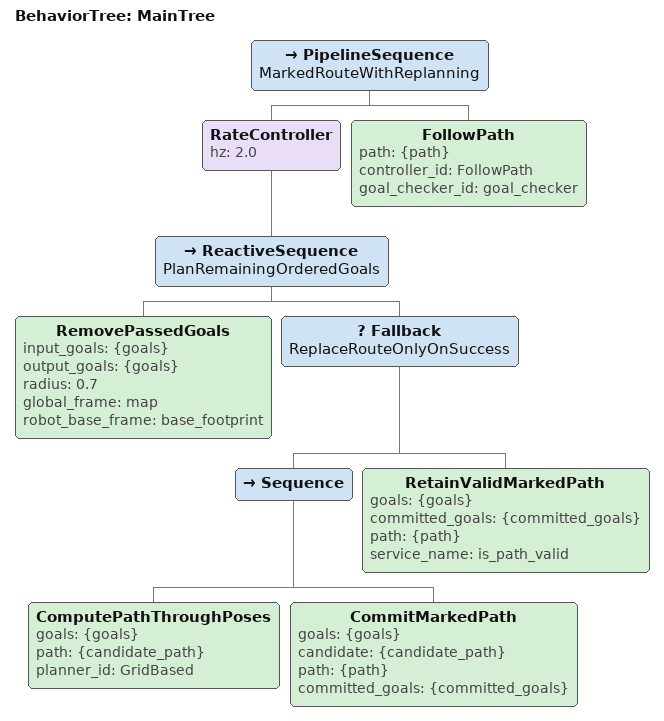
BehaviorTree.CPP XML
<root main_tree_to_execute="MainTree">
  <BehaviorTree ID="MainTree">
    <PipelineSequence name="MarkedRouteWithReplanning">
      <RateController hz="2.0">
        <ReactiveSequence name="PlanRemainingOrderedGoals">
          <RemovePassedGoals input_goals="{goals}" output_goals="{goals}" radius="0.7" global_frame="map" robot_base_frame="base_footprint"/>
          <Fallback name="ReplaceRouteOnlyOnSuccess">
            <Sequence>
              <ComputePathThroughPoses goals="{goals}" path="{candidate_path}" planner_id="GridBased"/>
              <CommitMarkedPath goals="{goals}" candidate="{candidate_path}" path="{path}" committed_goals="{committed_goals}"/>
            </Sequence>
            <RetainValidMarkedPath goals="{goals}" committed_goals="{committed_goals}" path="{path}" service_name="is_path_valid"/>
          </Fallback>
        </ReactiveSequence>
      </RateController>
      <FollowPath path="{path}" controller_id="FollowPath" goal_checker_id="goal_checker"/>
    </PipelineSequence>
  </BehaviorTree>
</root>
